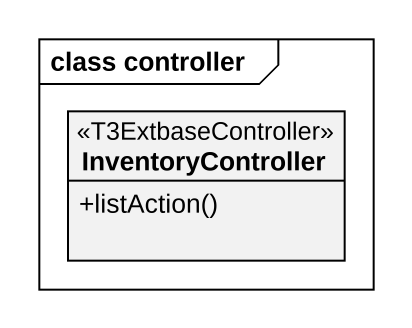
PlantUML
@startuml
mainframe class controller
hide circle
hide empty members
skinparam classAttributeIconSize 0
class InventoryController <<T3ExtbaseController>> {
  +listAction()
}
@enduml
